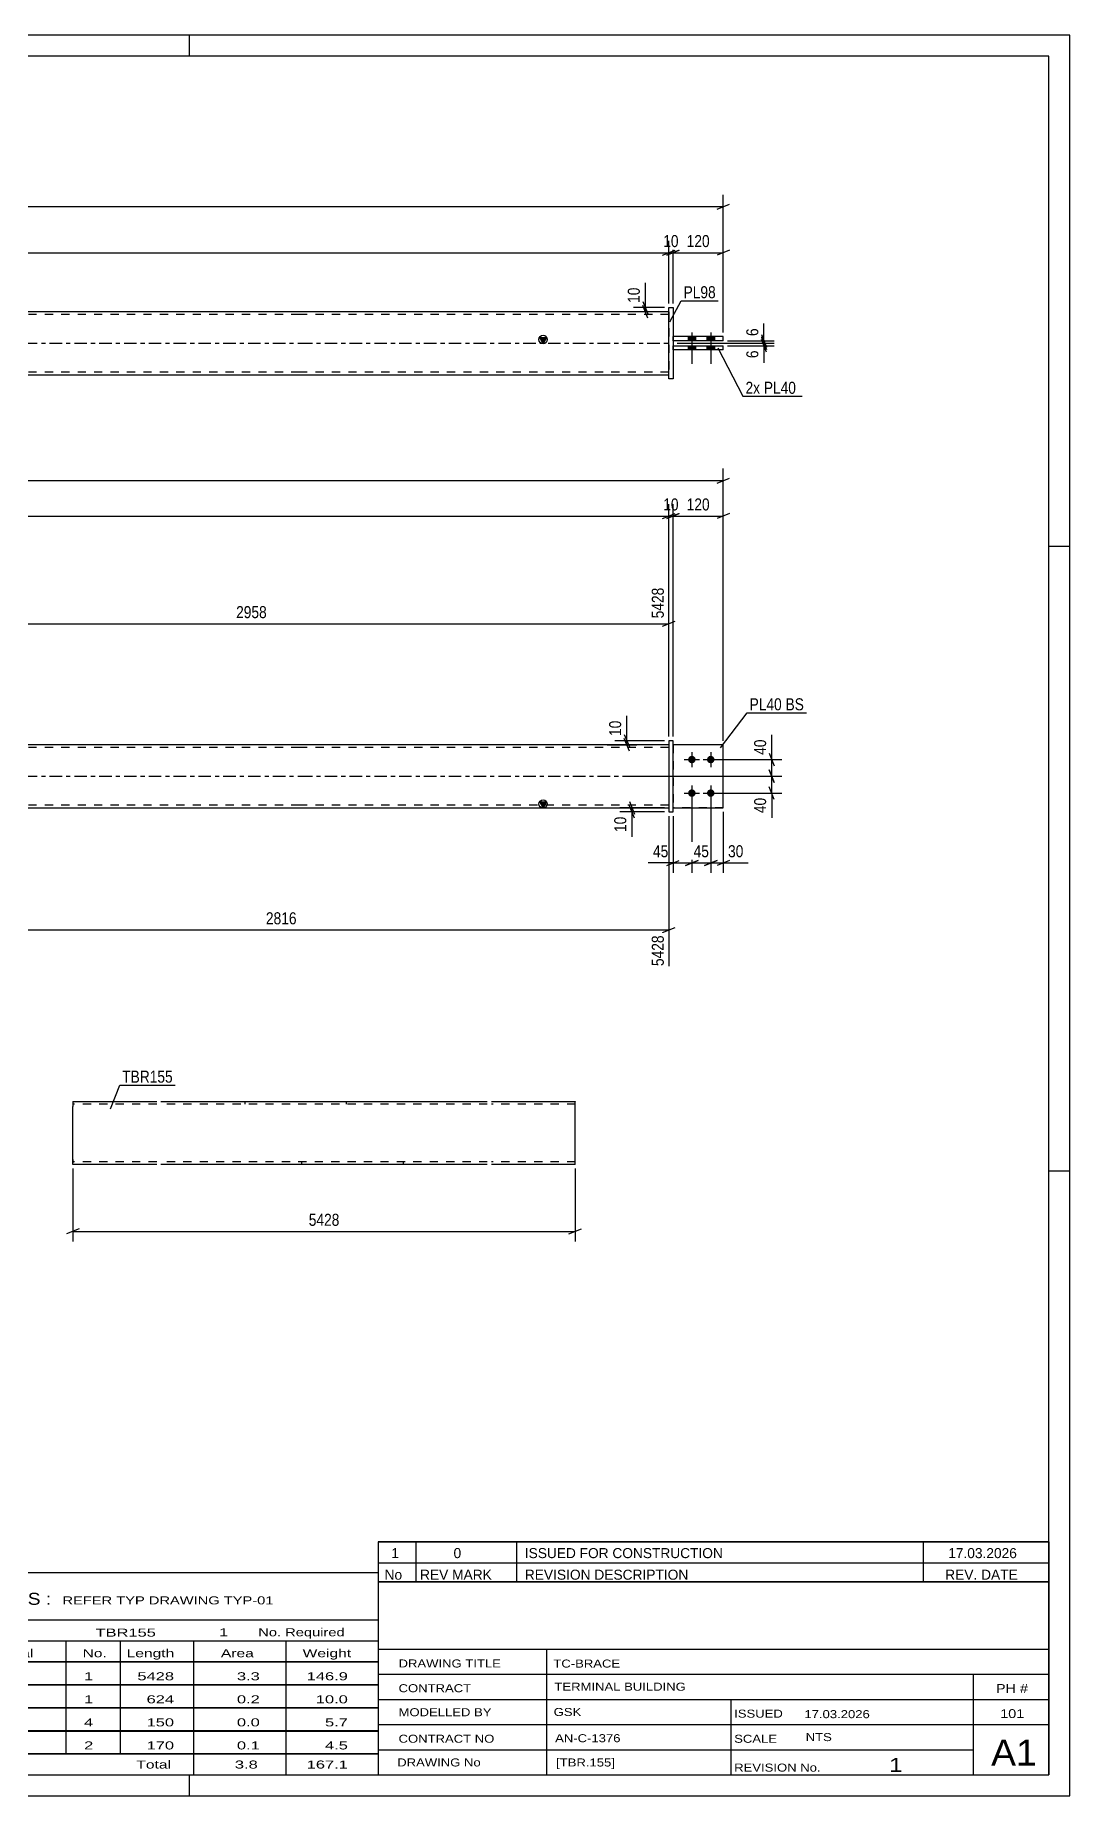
# Model space of a CAD drawing. Header units: millimetres. Extents: x 0 to 594, y 0 to 420.
# Drawn here: x 347.2 to 594, y 0 to 420 of the extents above; entities that cross this region are included whole.
import ezdxf

# ---------------------------------------------------------------- set-up
doc = ezdxf.new("R2010")
doc.units = ezdxf.units.MM
doc.linetypes.add('DXK_LINE_DOT2', pattern=[3.9198, 1.9599, -1.9599])
doc.linetypes.add('DXK_LINE_DOT3', pattern=[5.9187, 2.979, -0.9799, 0.9799, -0.9799])
doc.styles.add('Arial Narrow', font='ARIALN.TTF', dxfattribs={"height": 0.2})

# ---------------------------------------------------------------- blocks, each defined once
blk = doc.blocks.new('Unknown-580574849-1131')
at = {"color": 5, "linetype": 'Continuous'}
for p, q in [((594, 420), (0, 420)), ((384, 415), (384, 420)), ((594, 0), (594, 420)), ((589, 415), (5, 415)), ((589, 5), (589, 415)), ((594, 298), (589, 298)), ((594, 149), (589, 149)), ((5, 5), (589, 5)), ((384, 0), (384, 5)), ((0, 0), (594, 0))]:
    blk.add_line(p, q, dxfattribs=at)
blk = doc.blocks.new('Bolt-580574849-1684 - 1678')
at = {"linetype": 'Continuous'}
for points in [[(503.85, 248.1, -1), (503.85, 246.3, -1)], [(508.35, 248.1, -1), (508.35, 246.3, -1)], [(503.85, 240.1, -1), (503.85, 238.3, -1)], [(508.35, 240.1, -1), (508.35, 238.3, -1)]]:
    blk.add_hatch(color=1, dxfattribs=at).paths.add_polyline_path(points)
at = {"color": 1, "linetype": 'Continuous'}
for p, q in [((503.85, 249), (503.85, 245.4)), ((508.35, 249), (508.35, 245.4)), ((502.05, 247.2), (505.65, 247.2)), ((506.55, 247.2), (510.15, 247.2)), ((503.85, 241), (503.85, 237.4)), ((508.35, 241), (508.35, 237.4)), ((502.05, 239.2), (505.65, 239.2)), ((506.55, 239.2), (510.15, 239.2))]:
    blk.add_line(p, q, dxfattribs=at)
blk = doc.blocks.new('Part-580574849-1705 - 1678')
at = {"color": 2, "linetype": 'Continuous'}
for p, q in [((499.35, 251.7), (498.35, 251.7)), ((498.35, 251.7), (498.35, 234.7)), ((499.35, 234.7), (499.35, 251.7)), ((498.35, 234.7), (499.35, 234.7))]:
    blk.add_line(p, q, dxfattribs=at)
blk = doc.blocks.new('Part-580574849-1710 - 1678')
at = {"color": 7, "linetype": 'DXK_LINE_DOT2'}
for p, q in [((511.35, 250.7), (499.35, 250.7)), ((499.35, 235.7), (499.35, 250.7)), ((511.35, 235.7), (511.35, 250.7)), ((511.35, 235.7), (499.35, 235.7))]:
    blk.add_line(p, q, dxfattribs=at)
blk = doc.blocks.new('Part-580574849-1715 - 1678')
at = {"color": 2, "linetype": 'Continuous'}
for p, q in [((511.35, 250.7), (499.35, 250.7)), ((511.35, 235.7), (511.35, 250.7)), ((499.35, 235.7), (511.35, 235.7))]:
    blk.add_line(p, q, dxfattribs=at)
at = {"color": 7, "linetype": 'DXK_LINE_DOT2'}
blk.add_line((499.35, 250.7), (499.35, 235.7), dxfattribs=at)
blk = doc.blocks.new('Part-580574849-1720 - 1678')
at = {"linetype": 'Continuous'}
blk.add_hatch(color=2, dxfattribs=at).paths.add_polyline_path([(468.35, 235.7), (467.55, 237.1), (469.15, 237.1)])
at = {"color": 2, "linetype": 'Continuous'}
for p, q in [((178.89, 250.7), (90.89, 250.7)), ((410.25, 250.7), (178.99, 250.7)), ((498.35, 250.7), (410.35, 250.7)), ((90.89, 235.7), (178.89, 235.7)), ((178.99, 235.7), (410.25, 235.7)), ((410.35, 235.7), (498.35, 235.7)), ((468.35, 235.7), (467.55, 237.1)), ((467.55, 237.1), (469.15, 237.1)), ((469.15, 237.1), (468.35, 235.7))]:
    blk.add_line(p, q, dxfattribs=at)
at = {"color": 7, "linetype": 'DXK_LINE_DOT2'}
for p, q in [((90.89, 250.7), (90.89, 235.7)), ((178.89, 250.1), (90.89, 250.1)), ((410.25, 250.1), (178.99, 250.1)), ((275.7, 250.7), (275.7, 250.1)), ((299.89, 250.7), (299.89, 250.1)), ((498.35, 250.1), (410.35, 250.1)), ((498.35, 250.7), (498.35, 235.7)), ((178.89, 236.3), (90.89, 236.3)), ((410.25, 236.3), (178.99, 236.3)), ((289.35, 235.7), (289.35, 236.3)), ((313.54, 235.7), (313.54, 236.3)), ((498.35, 236.3), (410.35, 236.3))]:
    blk.add_line(p, q, dxfattribs=at)
at = {"color": 7, "linetype": 'DXK_LINE_DOT3'}
for p, q in [((90.89, 243.2), (178.89, 243.2)), ((178.99, 243.2), (410.25, 243.2)), ((410.35, 243.2), (498.35, 243.2))]:
    blk.add_line(p, q, dxfattribs=at)
at = {"color": 2, "linetype": 'Continuous'}
blk.add_circle((468.35, 236.6), 1, dxfattribs=at)
blk = doc.blocks.new('Part-580574849-1396 - 1368')
at = {"color": 2, "linetype": 'Continuous'}
for p, q in [((511.35, 348.11), (499.35, 348.11)), ((511.35, 347.11), (499.35, 347.11)), ((511.35, 347.11), (511.35, 348.11))]:
    blk.add_line(p, q, dxfattribs=at)
at = {"color": 7, "linetype": 'DXK_LINE_DOT2'}
blk.add_line((499.35, 347.11), (499.35, 348.11), dxfattribs=at)
blk = doc.blocks.new('Part-580574849-1401 - 1368')
at = {"color": 2, "linetype": 'Continuous'}
for p, q in [((499.35, 345.91), (511.35, 345.91)), ((511.35, 344.91), (499.35, 344.91)), ((511.35, 344.91), (511.35, 345.91))]:
    blk.add_line(p, q, dxfattribs=at)
at = {"color": 7, "linetype": 'DXK_LINE_DOT2'}
blk.add_line((499.35, 344.91), (499.35, 345.91), dxfattribs=at)
blk = doc.blocks.new('Part-580574849-1416 - 1368')
at = {"linetype": 'Continuous'}
blk.add_hatch(color=2, dxfattribs=at).paths.add_polyline_path([(468.35, 346.51), (467.55, 347.91), (469.15, 347.91)])
at = {"color": 2, "linetype": 'Continuous'}
for p, q in [((178.89, 354.01), (90.89, 354.01)), ((410.25, 354.01), (178.99, 354.01)), ((498.35, 354.01), (410.35, 354.01)), ((275.7, 347.11), (275.7, 347.21)), ((275.7, 347.21), (299.89, 347.21)), ((275.7, 345.81), (275.7, 345.91)), ((299.89, 345.81), (275.7, 345.81)), ((289.35, 347.11), (289.35, 347.21)), ((289.35, 345.81), (289.35, 345.91)), ((299.89, 347.21), (299.89, 345.81)), ((468.35, 346.51), (467.55, 347.91)), ((467.55, 347.91), (469.15, 347.91)), ((469.15, 347.91), (468.35, 346.51)), ((90.89, 339.01), (178.89, 339.01)), ((178.99, 339.01), (410.25, 339.01)), ((410.35, 339.01), (498.35, 339.01))]:
    blk.add_line(p, q, dxfattribs=at)
at = {"color": 7, "linetype": 'DXK_LINE_DOT2'}
for p, q in [((90.89, 339.01), (90.89, 354.01)), ((178.89, 353.41), (90.89, 353.41)), ((410.25, 353.41), (178.99, 353.41)), ((498.35, 353.41), (410.35, 353.41)), ((498.35, 354.01), (498.35, 339.01)), ((275.7, 347.21), (275.7, 345.91)), ((289.35, 347.21), (289.35, 345.91)), ((299.89, 347.21), (313.54, 347.21)), ((313.54, 345.81), (299.89, 345.81)), ((313.54, 347.21), (313.54, 345.81)), ((178.89, 339.61), (90.89, 339.61)), ((410.25, 339.61), (178.99, 339.61)), ((498.35, 339.61), (410.35, 339.61))]:
    blk.add_line(p, q, dxfattribs=at)
at = {"color": 7, "linetype": 'DXK_LINE_DOT3'}
for p, q in [((90.89, 346.51), (178.89, 346.51)), ((178.99, 346.51), (410.25, 346.51)), ((410.35, 346.51), (498.35, 346.51))]:
    blk.add_line(p, q, dxfattribs=at)
at = {"color": 2, "linetype": 'Continuous'}
blk.add_circle((468.35, 347.41), 1, dxfattribs=at)
blk = doc.blocks.new('Part-580574849-1444 - 1368')
at = {"color": 2, "linetype": 'Continuous'}
for p, q in [((498.35, 338.01), (498.35, 355.01)), ((498.35, 355.01), (499.35, 355.01)), ((499.35, 355.01), (499.35, 338.01)), ((499.35, 338.01), (498.35, 338.01))]:
    blk.add_line(p, q, dxfattribs=at)
blk = doc.blocks.new('Bolt-580574849-1472 - 1368')
at = {"linetype": 'Continuous'}
for points in [[(504.75, 348.11), (502.95, 348.11), (502.95, 347.11), (504.75, 347.11)], [(504.75, 348.11), (502.95, 348.11), (502.95, 347.11), (504.75, 347.11)], [(504.75, 345.91), (502.95, 345.91), (502.95, 344.91), (504.75, 344.91)], [(504.75, 345.91), (502.95, 345.91), (502.95, 344.91), (504.75, 344.91)], [(509.25, 348.11), (507.45, 348.11), (507.45, 347.11), (509.25, 347.11)], [(509.25, 348.11), (507.45, 348.11), (507.45, 347.11), (509.25, 347.11)], [(509.25, 345.91), (507.45, 345.91), (507.45, 344.91), (509.25, 344.91)], [(509.25, 345.91), (507.45, 345.91), (507.45, 344.91), (509.25, 344.91)]]:
    blk.add_hatch(color=1, dxfattribs=at).paths.add_polyline_path(points)
at = {"color": 1, "linetype": 'Continuous'}
for p, q in [((503.85, 349.11), (503.85, 341.61)), ((503.85, 349.11), (503.85, 341.61)), ((508.35, 349.11), (508.35, 341.61)), ((508.35, 349.11), (508.35, 341.61)), ((502.95, 348.11), (502.95, 347.11)), ((502.95, 348.11), (502.95, 347.11)), ((502.95, 345.91), (502.95, 344.91)), ((502.95, 345.91), (502.95, 344.91)), ((504.75, 348.11), (504.75, 347.11)), ((504.75, 348.11), (504.75, 347.11)), ((504.75, 345.91), (504.75, 344.91)), ((504.75, 345.91), (504.75, 344.91)), ((507.45, 348.11), (507.45, 347.11)), ((507.45, 348.11), (507.45, 347.11)), ((507.45, 345.91), (507.45, 344.91)), ((507.45, 345.91), (507.45, 344.91)), ((509.25, 348.11), (509.25, 347.11)), ((509.25, 348.11), (509.25, 347.11)), ((509.25, 345.91), (509.25, 344.91)), ((509.25, 345.91), (509.25, 344.91))]:
    blk.add_line(p, q, dxfattribs=at)
blk = doc.blocks.new('Part-580574849-2546 - 2538')
at = {"color": 2, "linetype": 'Continuous'}
for p, q in [((356.19, 165.62), (356.19, 164.42)), ((356.19, 165.62), (376.19, 165.62)), ((356.19, 151.82), (356.19, 164.42)), ((377.19, 165.62), (455.03, 165.62)), ((456.03, 165.62), (476.03, 165.62)), ((476.03, 165.62), (476.03, 165.53)), ((476.03, 150.62), (476.03, 165.53)), ((356.19, 150.71), (356.19, 151.82)), ((356.19, 150.62), (356.19, 150.71)), ((376.19, 150.62), (356.19, 150.62)), ((455.03, 150.62), (377.19, 150.62)), ((476.03, 150.62), (456.03, 150.62))]:
    blk.add_line(p, q, dxfattribs=at)
at = {"color": 7, "linetype": 'DXK_LINE_DOT2'}
for p, q in [((376.19, 165.02), (356.19, 165.02)), ((455.03, 165.02), (377.19, 165.02)), ((397.19, 165.62), (397.19, 165.02)), ((421.38, 165.62), (421.38, 165.02)), ((476.03, 165.02), (456.03, 165.02)), ((356.19, 151.82), (356.19, 150.97)), ((356.19, 151.22), (356.19, 151.27)), ((376.19, 151.22), (356.19, 151.22)), ((455.03, 151.22), (377.19, 151.22)), ((410.84, 150.62), (410.84, 151.22)), ((435.03, 150.62), (435.03, 151.22)), ((476.03, 151.22), (456.03, 151.22)), ((476.03, 151.22), (476.03, 151.27))]:
    blk.add_line(p, q, dxfattribs=at)
blk = doc.blocks.new('StraightDimension-580574849-2042 - 1678')
at = {"color": 7, "linetype": 'Continuous'}
for p, q in [((498.35, 252.7), (498.35, 308.13)), ((499.35, 252.7), (499.35, 308.13)), ((496.85, 304.68), (499.85, 305.88)), ((500.85, 305.88), (497.85, 304.68)), ((498.35, 305.28), (499.35, 305.28))]:
    blk.add_line(p, q, dxfattribs=at)
at = {"color": 0}
blk.add_wipeout([(501.28, 306.03), (501.28, 310.23), (496.42, 310.23), (496.42, 306.03)], dxfattribs=at)
at = {"color": 3, "style": 'Arial Narrow'}
blk.add_text('10', height=2.863, dxfattribs=at).set_placement((497.02, 306.63))
blk = doc.blocks.new('StraightDimension-580574849-1945 - 1678')
at = {"color": 7, "linetype": 'Continuous'}
for p, q in [((503.85, 238.2), (503.85, 220.15)), ((499.35, 233.7), (499.35, 220.15)), ((497.85, 221.95), (500.85, 223.15)), ((505.35, 223.15), (502.35, 221.95)), ((499.35, 222.55), (503.85, 222.55))]:
    blk.add_line(p, q, dxfattribs=at)
at = {"color": 0}
blk.add_wipeout([(498.83, 223.3), (498.83, 227.5), (493.97, 227.5), (493.97, 223.3)], dxfattribs=at)
at = {"color": 7, "linetype": 'Continuous'}
blk.add_line((499.35, 222.55), (493.45, 222.55), dxfattribs=at)
blk.add_line((499.35, 222.55), (493.45, 222.55), dxfattribs=at)
at = {"color": 3, "style": 'Arial Narrow'}
blk.add_text('45', height=2.863, dxfattribs=at).set_placement((494.57, 223.9))
blk = doc.blocks.new('StraightDimension-580574849-2004 - 1678')
at = {"color": 7, "linetype": 'Continuous'}
for p, q in [((522.31, 244.72), (523.51, 241.72)), ((487.56, 243.22), (525.31, 243.22)), ((523.51, 237.7), (522.31, 240.7)), ((522.91, 239.2), (522.91, 243.22)), ((509.35, 239.2), (525.31, 239.2))]:
    blk.add_line(p, q, dxfattribs=at)
at = {"color": 0}
blk.add_wipeout([(522.16, 238.68), (517.96, 238.68), (517.96, 233.82), (522.16, 233.82)], dxfattribs=at)
at = {"color": 7, "linetype": 'Continuous'}
blk.add_line((522.91, 239.2), (522.91, 233.29), dxfattribs=at)
blk.add_line((522.91, 239.2), (522.91, 233.29), dxfattribs=at)
at = {"color": 3, "style": 'Arial Narrow'}
blk.add_text('40', height=2.863, rotation=90.0002, dxfattribs=at).set_placement((521.56, 234.42))
blk = doc.blocks.new('StraightDimension-580574849-1736 - 1678')
at = {"color": 7, "linetype": 'Continuous'}
for p, q in [((77.89, 251.7), (77.89, 316.6)), ((511.35, 251.7), (511.35, 316.6)), ((79.39, 314.35), (76.39, 313.15)), ((77.89, 313.75), (511.35, 313.75)), ((509.85, 313.15), (512.85, 314.35))]:
    blk.add_line(p, q, dxfattribs=at)
at = {"color": 0}
blk.add_wipeout([(298.88, 314.5), (298.88, 318.7), (290.36, 318.7), (290.36, 314.5)], dxfattribs=at)
at = {"color": 3, "style": 'Arial Narrow'}
blk.add_text('5688', height=2.863, dxfattribs=at).set_placement((290.96, 315.1))
blk = doc.blocks.new('StraightDimension-580574849-2047 - 1678')
at = {"color": 7, "linetype": 'Continuous'}
for p, q in [((89.89, 252.7), (89.89, 308.13)), ((498.35, 252.7), (498.35, 308.13)), ((91.39, 305.88), (88.39, 304.68)), ((89.89, 305.28), (498.35, 305.28)), ((496.85, 304.68), (499.85, 305.88))]:
    blk.add_line(p, q, dxfattribs=at)
at = {"color": 0}
blk.add_wipeout([(298.38, 306.03), (298.38, 310.23), (289.86, 310.23), (289.86, 306.03)], dxfattribs=at)
at = {"color": 3, "style": 'Arial Narrow'}
blk.add_text('5438', height=2.863, dxfattribs=at).set_placement((290.46, 306.63))
blk = doc.blocks.new('StraightDimension-580574849-1798 - 1678')
at = {"color": 7, "linetype": 'Continuous'}
for p, q in [((299.22, 251.7), (299.22, 288.21)), ((498.35, 252.7), (498.35, 288.21)), ((300.72, 280.19), (297.72, 278.99)), ((299.22, 279.59), (498.35, 279.59)), ((496.85, 278.99), (499.85, 280.19))]:
    blk.add_line(p, q, dxfattribs=at)
at = {"color": 0, "linetype": 'Continuous'}
blk.add_wipeout([(497.75, 288.81), (493.55, 288.81), (493.55, 280.29), (497.75, 280.29)], dxfattribs=at)
at = {"color": 0}
blk.add_wipeout([(403.04, 280.34), (403.04, 284.54), (394.53, 284.54), (394.53, 280.34)], dxfattribs=at)
at = {"color": 3, "linetype": 'Continuous', "style": 'Arial Narrow'}
blk.add_text('5428', height=2.863, rotation=90.0002, dxfattribs=at).set_placement((497.15, 280.89))
at = {"color": 3, "style": 'Arial Narrow'}
blk.add_text('2958', height=2.863, dxfattribs=at).set_placement((395.13, 280.94))
blk = doc.blocks.new('StraightDimension-580574849-1955 - 1678')
at = {"color": 7, "linetype": 'Continuous'}
for p, q in [((503.85, 238.2), (503.85, 220.15)), ((508.35, 238.2), (508.35, 220.15)), ((502.35, 221.95), (505.35, 223.15)), ((509.85, 223.15), (506.85, 221.95)), ((503.85, 222.55), (508.35, 222.55))]:
    blk.add_line(p, q, dxfattribs=at)
at = {"color": 0}
blk.add_wipeout([(508.53, 223.3), (508.53, 227.5), (503.67, 227.5), (503.67, 223.3)], dxfattribs=at)
at = {"color": 3, "style": 'Arial Narrow'}
blk.add_text('45', height=2.863, dxfattribs=at).set_placement((504.27, 223.9))
blk = doc.blocks.new('StraightDimension-580574849-1878 - 1678')
at = {"color": 7, "linetype": 'Continuous'}
for p, q in [((313.44, 234.7), (313.44, 197.94)), ((498.35, 233.7), (498.35, 197.94)), ((314.94, 207.15), (311.94, 205.95)), ((313.44, 206.55), (498.35, 206.55)), ((496.85, 205.95), (499.85, 207.15))]:
    blk.add_line(p, q, dxfattribs=at)
at = {"color": 0}
blk.add_wipeout([(410.15, 207.3), (410.15, 211.5), (401.64, 211.5), (401.64, 207.3)], dxfattribs=at)
at = {"color": 0, "linetype": 'Continuous'}
blk.add_wipeout([(497.75, 205.85), (493.55, 205.85), (493.55, 197.34), (497.75, 197.34)], dxfattribs=at)
at = {"color": 3, "style": 'Arial Narrow'}
blk.add_text('2816', height=2.863, dxfattribs=at).set_placement((402.24, 207.9))
at = {"color": 3, "linetype": 'Continuous', "style": 'Arial Narrow'}
blk.add_text('5428', height=2.863, rotation=90.0002, dxfattribs=at).set_placement((497.15, 197.94))
blk = doc.blocks.new('StraightDimension-580574849-1936 - 1678')
at = {"color": 7, "linetype": 'Continuous'}
for p, q in [((497.35, 235.7), (486.7, 235.7)), ((488.95, 237.2), (490.15, 234.2)), ((490.15, 233.2), (488.95, 236.2)), ((489.55, 234.7), (489.55, 235.7)), ((497.35, 234.7), (486.7, 234.7))]:
    blk.add_line(p, q, dxfattribs=at)
at = {"color": 0}
blk.add_wipeout([(488.8, 234.18), (484.6, 234.18), (484.6, 229.32), (488.8, 229.32)], dxfattribs=at)
at = {"color": 7, "linetype": 'Continuous'}
blk.add_line((489.55, 234.7), (489.55, 228.79), dxfattribs=at)
blk.add_line((489.55, 234.7), (489.55, 228.79), dxfattribs=at)
at = {"color": 3, "style": 'Arial Narrow'}
blk.add_text('10', height=2.863, rotation=90.0002, dxfattribs=at).set_placement((488.2, 229.92))
blk = doc.blocks.new('StraightDimension-580574849-1965 - 1678')
at = {"color": 7, "linetype": 'Continuous'}
for p, q in [((508.35, 238.2), (508.35, 220.15)), ((511.35, 234.7), (511.35, 220.15)), ((506.85, 221.95), (509.85, 223.15)), ((512.85, 223.15), (509.85, 221.95)), ((508.35, 222.55), (511.35, 222.55))]:
    blk.add_line(p, q, dxfattribs=at)
at = {"color": 0}
blk.add_wipeout([(516.73, 223.3), (516.73, 227.5), (511.88, 227.5), (511.88, 223.3)], dxfattribs=at)
at = {"color": 7, "linetype": 'Continuous'}
blk.add_line((511.35, 222.55), (517.26, 222.55), dxfattribs=at)
blk.add_line((511.35, 222.55), (517.26, 222.55), dxfattribs=at)
at = {"color": 3, "style": 'Arial Narrow'}
blk.add_text('30', height=2.863, dxfattribs=at).set_placement((512.48, 223.9))
blk = doc.blocks.new('StraightDimension-580574849-2014 - 1678')
at = {"color": 7, "linetype": 'Continuous'}
for p, q in [((522.31, 248.7), (523.51, 245.7)), ((509.35, 247.2), (525.31, 247.2)), ((523.51, 241.72), (522.31, 244.72)), ((522.91, 243.22), (522.91, 247.2)), ((487.56, 243.22), (525.31, 243.22))]:
    blk.add_line(p, q, dxfattribs=at)
at = {"color": 0}
blk.add_wipeout([(522.16, 252.58), (517.96, 252.58), (517.96, 247.73), (522.16, 247.73)], dxfattribs=at)
at = {"color": 7, "linetype": 'Continuous'}
blk.add_line((522.91, 247.2), (522.91, 253.11), dxfattribs=at)
blk.add_line((522.91, 247.2), (522.91, 253.11), dxfattribs=at)
at = {"color": 3, "style": 'Arial Narrow'}
blk.add_text('40', height=2.863, rotation=90.0002, dxfattribs=at).set_placement((521.56, 248.33))
blk = doc.blocks.new('StraightDimension-580574849-2027 - 1678')
at = {"color": 7, "linetype": 'Continuous'}
for p, q in [((487.73, 253.2), (488.93, 250.2)), ((488.93, 249.22), (487.73, 252.22)), ((483.68, 250.72), (490.73, 250.72)), ((497.35, 251.7), (485.48, 251.7)), ((488.33, 250.72), (488.33, 251.7))]:
    blk.add_line(p, q, dxfattribs=at)
at = {"color": 0}
blk.add_wipeout([(487.58, 257.08), (483.38, 257.08), (483.38, 252.23), (487.58, 252.23)], dxfattribs=at)
at = {"color": 7, "linetype": 'Continuous'}
blk.add_line((488.33, 251.7), (488.33, 257.61), dxfattribs=at)
blk.add_line((488.33, 251.7), (488.33, 257.61), dxfattribs=at)
at = {"color": 3, "style": 'Arial Narrow'}
blk.add_text('10', height=2.863, rotation=90.0002, dxfattribs=at).set_placement((486.98, 252.83))
blk = doc.blocks.new('StraightDimension-580574849-2032 - 1678')
at = {"color": 7, "linetype": 'Continuous'}
for p, q in [((499.35, 252.7), (499.35, 308.13)), ((511.35, 251.7), (511.35, 308.13)), ((497.85, 304.68), (500.85, 305.88)), ((499.35, 305.28), (511.35, 305.28)), ((512.85, 305.88), (509.85, 304.68))]:
    blk.add_line(p, q, dxfattribs=at)
at = {"color": 0}
blk.add_wipeout([(508.69, 306.03), (508.69, 310.23), (502.01, 310.23), (502.01, 306.03)], dxfattribs=at)
at = {"color": 3, "style": 'Arial Narrow'}
blk.add_text('120', height=2.863, dxfattribs=at).set_placement((502.61, 306.63))
blk = doc.blocks.new('StraightDimension-580574849-1561 - 1368')
at = {"color": 7, "linetype": 'Continuous'}
for p, q in [((499.35, 356.01), (499.35, 370.96)), ((511.35, 349.11), (511.35, 370.96)), ((497.85, 367.51), (500.85, 368.71)), ((499.35, 368.11), (511.35, 368.11)), ((512.85, 368.71), (509.85, 367.51))]:
    blk.add_line(p, q, dxfattribs=at)
at = {"color": 0}
blk.add_wipeout([(508.69, 368.86), (508.69, 373.06), (502.01, 373.06), (502.01, 368.86)], dxfattribs=at)
at = {"color": 3, "style": 'Arial Narrow'}
blk.add_text('120', height=2.863, dxfattribs=at).set_placement((502.61, 369.46))
blk = doc.blocks.new('StraightDimension-580574849-1571 - 1368')
at = {"color": 7, "linetype": 'Continuous'}
for p, q in [((498.35, 356.01), (498.35, 370.96)), ((499.35, 356.01), (499.35, 370.96)), ((496.85, 367.51), (499.85, 368.71)), ((500.85, 368.71), (497.85, 367.51)), ((498.35, 368.11), (499.35, 368.11))]:
    blk.add_line(p, q, dxfattribs=at)
at = {"color": 0}
blk.add_wipeout([(501.28, 368.86), (501.28, 373.06), (496.42, 373.06), (496.42, 368.86)], dxfattribs=at)
at = {"color": 3, "style": 'Arial Narrow'}
blk.add_text('10', height=2.863, dxfattribs=at).set_placement((497.02, 369.46))
blk = doc.blocks.new('StraightDimension-580574849-1550 - 1368')
at = {"color": 7, "linetype": 'Continuous'}
for p, q in [((79.39, 379.71), (76.39, 378.51)), ((77.89, 349.11), (77.89, 381.96)), ((77.89, 379.11), (511.35, 379.11)), ((509.85, 378.51), (512.85, 379.71)), ((511.35, 349.11), (511.35, 381.96))]:
    blk.add_line(p, q, dxfattribs=at)
at = {"color": 0}
blk.add_wipeout([(298.88, 379.86), (298.88, 384.06), (290.36, 384.06), (290.36, 379.86)], dxfattribs=at)
at = {"color": 3, "style": 'Arial Narrow'}
blk.add_text('5688', height=2.863, dxfattribs=at).set_placement((290.96, 380.46))
blk = doc.blocks.new('StraightDimension-580574849-1581 - 1368')
at = {"color": 7, "linetype": 'Continuous'}
for p, q in [((90.89, 356.01), (90.89, 370.96)), ((498.35, 356.01), (498.35, 370.96)), ((92.39, 368.71), (89.39, 367.51)), ((90.89, 368.11), (498.35, 368.11)), ((496.85, 367.51), (499.85, 368.71))]:
    blk.add_line(p, q, dxfattribs=at)
at = {"color": 0}
blk.add_wipeout([(298.88, 368.86), (298.88, 373.06), (290.36, 373.06), (290.36, 368.86)], dxfattribs=at)
at = {"color": 3, "style": 'Arial Narrow'}
blk.add_text('5428', height=2.863, dxfattribs=at).set_placement((290.96, 369.46))
blk = doc.blocks.new('StraightDimension-580574849-1612 - 1368')
at = {"color": 7, "linetype": 'Continuous'}
for p, q in [((497.35, 355.01), (489.92, 355.01)), ((497.35, 354.01), (489.92, 354.01)), ((492.17, 356.51), (493.37, 353.51)), ((493.37, 352.51), (492.17, 355.51)), ((492.77, 354.01), (492.77, 355.01))]:
    blk.add_line(p, q, dxfattribs=at)
at = {"color": 0}
blk.add_wipeout([(492.02, 360.4), (487.82, 360.4), (487.82, 355.54), (492.02, 355.54)], dxfattribs=at)
at = {"color": 7, "linetype": 'Continuous'}
blk.add_line((492.77, 355.01), (492.77, 360.92), dxfattribs=at)
blk.add_line((492.77, 355.01), (492.77, 360.92), dxfattribs=at)
at = {"color": 3, "style": 'Arial Narrow'}
blk.add_text('10', height=2.863, rotation=90.0002, dxfattribs=at).set_placement((491.42, 356.14))
blk = doc.blocks.new('StraightDimension-580574849-1623 - 1368')
at = {"color": 7, "linetype": 'Continuous'}
for p, q in [((520.45, 348.61), (521.65, 345.61)), ((500.35, 346.51), (523.45, 346.51)), ((512.35, 347.11), (523.45, 347.11)), ((521.65, 345.01), (520.45, 348.01)), ((521.05, 346.51), (521.05, 347.11))]:
    blk.add_line(p, q, dxfattribs=at)
at = {"color": 0}
blk.add_wipeout([(520.3, 350.67), (516.1, 350.67), (516.1, 347.64), (520.3, 347.64)], dxfattribs=at)
at = {"color": 7, "linetype": 'Continuous'}
blk.add_line((521.05, 347.11), (521.05, 351.19), dxfattribs=at)
blk.add_line((521.05, 347.11), (521.05, 351.19), dxfattribs=at)
at = {"color": 3, "style": 'Arial Narrow'}
blk.add_text('6', height=2.86, rotation=90.0002, dxfattribs=at).set_placement((519.7, 348.24))
blk = doc.blocks.new('StraightDimension-580574849-1632 - 1368')
at = {"color": 7, "linetype": 'Continuous'}
for p, q in [((500.35, 346.51), (523.45, 346.51)), ((512.35, 345.91), (523.45, 345.91)), ((520.45, 348.01), (521.65, 345.01)), ((521.65, 344.41), (520.45, 347.41)), ((521.05, 345.91), (521.05, 346.51))]:
    blk.add_line(p, q, dxfattribs=at)
at = {"color": 0}
blk.add_wipeout([(520.3, 345.39), (516.1, 345.39), (516.1, 342.36), (520.3, 342.36)], dxfattribs=at)
at = {"color": 7, "linetype": 'Continuous'}
blk.add_line((521.05, 345.91), (521.05, 341.84), dxfattribs=at)
blk.add_line((521.05, 345.91), (521.05, 341.84), dxfattribs=at)
at = {"color": 3, "style": 'Arial Narrow'}
blk.add_text('6', height=2.86, rotation=90.0002, dxfattribs=at).set_placement((519.7, 342.96))
blk = doc.blocks.new('StraightDimension-580574849-2552 - 2538')
at = {"color": 7, "linetype": 'Continuous'}
for p, q in [((356.19, 149.62), (356.19, 132.22)), ((476.03, 149.62), (476.03, 132.22)), ((357.69, 135.22), (354.69, 134.02)), ((356.19, 134.62), (476.03, 134.62)), ((474.53, 134.02), (477.53, 135.22))]:
    blk.add_line(p, q, dxfattribs=at)
at = {"color": 0}
blk.add_wipeout([(420.37, 135.37), (420.37, 139.57), (411.86, 139.57), (411.86, 135.37)], dxfattribs=at)
at = {"color": 3, "style": 'Arial Narrow'}
blk.add_text('5428', height=2.863, dxfattribs=at).set_placement((412.46, 135.97))
blk = doc.blocks.new('Unknown-580574849-4428')
at = {"color": 7, "linetype": 'Continuous'}
for p, q in [((429, 51.05), (429, 5)), ((429, 51.05), (589, 51.05)), ((589, 51), (589, 5)), ((429, 35), (589, 35)), ((469.14, 35), (469.14, 5)), ((429, 29), (589, 29)), ((571, 5.05), (571, 29.05)), ((429, 23), (589, 23)), ((513.14, 23), (513.14, 5)), ((429, 17), (589, 17)), ((429, 11), (571, 11)), ((429, 5), (589, 5))]:
    blk.add_line(p, q, dxfattribs=at)
at = {"color": 7, "style": 'Arial Narrow'}
for s, height, width, p in [('DRAWING TITLE', 1.9089, 1.425378, (433.88, 30.61)), ('TC-BRACE', 1.909, 1.425378, (470.81, 30.59)), ('CONTRACT', 1.909, 1.425378, (433.88, 24.71)), ('TERMINAL BUILDING', 1.9089, 1.425378, (471.06, 25.07)), ('MODELLED BY', 1.9089, 1.425378, (433.88, 18.98)), ('GSK', 1.909, 1.425378, (470.88, 19.04)), ('ISSUED', 1.909, 1.425378, (513.94, 18.64)), ('17.03.2026', 1.909, 1.425378, (530.69, 18.52)), ('CONTRACT NO', 1.9089, 1.425378, (433.88, 12.66)), ('AN-C-1376', 1.909, 1.425378, (471.23, 12.78)), ('SCALE', 1.909, 1.425378, (513.94, 12.65)), ('A1', 6.204, 1.25, (575.24, 7.2)), ('DRAWING No', 1.909, 1.425378, (433.56, 7)), ('[TBR.155]', 1.909, 1.425378, (471.46, 6.99)), ('1', 3.34, 1.5, (550.91, 5.68)), ('REVISION No.', 1.9089, 1.425378, (513.94, 5.77))]:
    blk.add_text(s, height=height, dxfattribs=dict(at, width=width)).set_placement(p)
at = {"color": 7, "linetype": 'Continuous', "style": 'Arial Narrow'}
for s, height, width, p in [('PH #', 2.1, 1.42538, (576.4, 24.55)), ('101', 2.1, 1.42538, (577.41, 18.55)), ('NTS', 1.909, 1.425378, (531, 13.05))]:
    blk.add_text(s, height=height, dxfattribs=dict(at, width=width)).set_placement(p)
blk = doc.blocks.new('Unknown-580574849-4429')
at = {"color": 7, "linetype": 'Continuous'}
for p, q in [((429, 60.55), (589, 60.55)), ((589, 60.55), (429, 60.55)), ((429, 60.55), (429, 55.55)), ((438, 60.55), (438, 55.55)), ((462, 60.55), (462, 55.55)), ((559, 60.55), (559, 55.55)), ((589, 60.55), (589, 55.55)), ((429, 55.55), (589, 55.55)), ((429, 55.55), (429, 51.05)), ((429, 55.55), (589, 55.55)), ((438, 55.55), (438, 51.05)), ((462, 55.55), (462, 51.05)), ((559, 55.55), (559, 51.05)), ((589, 55.55), (589, 51.05)), ((589, 51.05), (429, 51.05))]:
    blk.add_line(p, q, dxfattribs=at)
at = {"color": 7, "linetype": 'Continuous', "style": 'Arial Narrow'}
for s, height, width, p in [('1', 2.39, 1.196471, (432.16, 56.7)), ('0', 2.39, 1.196471, (447, 56.7)), ('ISSUED FOR CONSTRUCTION', 2.3861, 1.196471, (464, 56.7)), ('17.03.2026', 2.386, 1.196471, (565, 56.7)), ('No', 2.386, 1.2, (430.54, 51.55)), ('REV MARK', 2.386, 1.2, (439, 51.55)), ('REVISION DESCRIPTION', 2.3861, 1.2, (464, 51.55)), ('REV. DATE', 2.386, 1.2, (564.28, 51.55))]:
    blk.add_text(s, height=height, dxfattribs=dict(at, width=width)).set_placement(p)
blk = doc.blocks.new('Unknown-580574849-4430')
at = {"color": 7, "linetype": 'Continuous'}
for p, q in [((269, 53.25), (429, 53.25)), ((269, 42), (269, 53.25)), ((429, 53.25), (429, 42)), ((269, 42), (429, 42)), ((269, 42), (269, 37)), ((429, 42), (429, 37)), ((269, 37), (429, 37)), ((269, 37), (269, 32)), ((293, 37), (293, 32)), ((328.5, 37), (328.5, 32)), ((354.5, 37), (354.5, 32)), ((367.5, 37), (367.5, 32)), ((385, 37), (385, 32)), ((407, 37), (407, 32)), ((429, 37), (429, 32)), ((269, 32), (429, 32)), ((269, 31.95), (269, 26.55)), ((269, 31.95), (429, 31.95)), ((293, 32), (293, 26.5)), ((328.5, 32), (328.5, 26.5)), ((354.5, 32), (354.5, 26.5)), ((367.5, 32), (367.5, 26.5)), ((385, 32), (385, 26.5)), ((407, 32), (407, 26.5)), ((429, 31.95), (429, 26.55)), ((269, 26.55), (429, 26.55)), ((269, 26.45), (269, 21.05)), ((269, 26.45), (429, 26.45)), ((293, 26.5), (293, 21)), ((328.5, 26.5), (328.5, 21)), ((354.5, 26.5), (354.5, 21)), ((367.5, 26.5), (367.5, 21)), ((385, 26.5), (385, 21)), ((407, 26.5), (407, 21)), ((429, 26.45), (429, 21.05)), ((269, 21.05), (429, 21.05)), ((293, 21), (293, 15.5)), ((328.5, 21), (328.5, 15.5)), ((354.5, 21), (354.5, 15.5)), ((367.5, 21), (367.5, 15.5)), ((385, 21), (385, 15.5)), ((407, 21), (407, 15.5)), ((269, 20.95), (269, 15.55)), ((269, 20.95), (429, 20.95)), ((429, 20.95), (429, 15.55)), ((269, 15.55), (429, 15.55)), ((269, 15.45), (269, 10.05)), ((269, 15.45), (429, 15.45)), ((293, 15.5), (293, 10)), ((328.5, 15.5), (328.5, 10)), ((354.5, 15.5), (354.5, 10)), ((367.5, 15.5), (367.5, 10)), ((385, 15.5), (385, 10)), ((407, 15.5), (407, 10)), ((429, 15.45), (429, 10.05)), ((269, 10.05), (429, 10.05)), ((269, 10), (429, 10)), ((269, 10), (269, 5)), ((385, 10), (385, 5)), ((407, 10), (407, 5)), ((429, 10), (429, 5)), ((269, 5), (429, 5))]:
    blk.add_line(p, q, dxfattribs=at)
at = {"color": 7, "style": 'Arial Narrow'}
for s, height, width, p in [('GENERAL NOTES & WELD DETAILS :', 2.8633, 1.4, (270.15, 45.56)), ('REFER TYP DRAWING TYP-01', 1.9089, 1.6, (353.7, 45.66)), ("MATERIAL LIST FOR ASSEMBLY MK'D", 1.9089, 1.6, (270.15, 38.06)), ('TBR155', 1.909, 1.794707, (361.59, 37.97)), ('1', 1.91, 1.794707, (391.08, 38.06)), ('No. Required', 1.9089, 1.6, (400.41, 38.06)), ('Mark', 1.909, 1.7, (270.34, 33)), ('Profile', 1.909, 1.7, (303.41, 33)), ('Material', 1.909, 1.7, (333.54, 33.06)), ('No.', 1.909, 1.7, (358.5, 33.06)), ('Length', 1.909, 1.7, (369, 33.06)), ('Area', 1.909, 1.7, (391.5, 33.06)), ('Weight', 1.909, 1.7, (411, 33.06))]:
    blk.add_text(s, height=height, dxfattribs=dict(at, width=width)).set_placement(p)
at = {"color": 7, "linetype": 'Continuous', "style": 'Arial Narrow'}
for s, height, width, p in [('TBR155', 1.909, 1.794707, (270.5, 27.56)), ('SHS150*6', 1.909, 1.794707, (295, 27.56)), ('E350', 1.909, 1.794707, (334.74, 27.56)), ('1', 1.91, 1.794707, (358.86, 27.56)), ('5428', 1.909, 1.794707, (371.58, 27.56)), ('3.3', 1.909, 1.794707, (395.32, 27.56)), ('146.9', 1.909, 1.794707, (411.96, 27.56)), ('PL305', 1.909, 1.794707, (270.5, 22.06)), ('PL12*170', 1.909, 1.794707, (295, 22.06)), ('E350', 1.909, 1.794707, (334.74, 22.06)), ('1', 1.91, 1.794707, (358.86, 22.06)), ('624', 1.909, 1.794707, (373.77, 22.06)), ('0.2', 1.909, 1.794707, (395.32, 22.06)), ('10.0', 1.909, 1.794707, (414.14, 22.06)), ('PL40', 1.909, 1.794707, (270.5, 16.56)), ('PL10*120', 1.909, 1.794707, (295, 16.56)), ('E350', 1.909, 1.794707, (334.74, 16.56)), ('4', 1.91, 1.794707, (358.86, 16.56)), ('150', 1.909, 1.794707, (373.77, 16.56)), ('0.0', 1.909, 1.794707, (395.32, 16.56)), ('5.7', 1.909, 1.794707, (416.33, 16.56)), ('PL98', 1.909, 1.794707, (270.5, 11.06)), ('PL10*170', 1.909, 1.794707, (295, 11.06)), ('E350', 1.909, 1.794707, (334.74, 11.06)), ('2', 1.91, 1.794707, (358.86, 11.06)), ('170', 1.909, 1.794707, (373.77, 11.06)), ('0.1', 1.909, 1.794707, (395.32, 11.06)), ('4.5', 1.909, 1.794707, (416.33, 11.06)), ('Total', 1.909, 1.7, (371.33, 6.5)), ('3.8', 1.909, 1.794707, (394.83, 6.5)), ('167.1', 1.909, 1.794707, (411.96, 6.5))]:
    blk.add_text(s, height=height, dxfattribs=dict(at, width=width)).set_placement(p)
blk = doc.blocks.new('MarkSet-580574849-2078 - 1678')
at = {"color": 0}
blk.add_wipeout([(525.29, 258.95), (525.29, 261.95), (517.62, 261.95), (517.62, 258.95)], dxfattribs=at)
blk.add_wipeout([(525.29, 258.95), (525.29, 261.95), (517.62, 261.95), (517.62, 258.95)], dxfattribs=at)
at = {"color": 30, "linetype": 'Continuous'}
blk.add_line((510.68, 249.96), (517.02, 258.35), dxfattribs=at)
at = {"color": 0}
blk.add_wipeout([(530.57, 258.95), (530.57, 261.95), (526.19, 261.95), (526.19, 258.95)], dxfattribs=at)
blk.add_wipeout([(530.57, 258.95), (530.57, 261.95), (526.19, 261.95), (526.19, 258.95)], dxfattribs=at)
at = {"color": 30, "linetype": 'Continuous'}
blk.add_line((517.02, 258.35), (531.17, 258.35), dxfattribs=at)
at = {"color": 3, "style": 'Arial Narrow'}
for s, p in [('PL40', (517.62, 258.95)), ('BS', (526.19, 258.95))]:
    blk.add_text(s, height=2.863, dxfattribs=at).set_placement(p)
blk = doc.blocks.new('Mark-580574849-1440 - 1368')
at = {"color": 0}
blk.add_wipeout([(509.55, 357.26), (509.55, 360.26), (501.87, 360.26), (501.87, 357.26)], dxfattribs=at)
blk.add_wipeout([(509.55, 357.26), (509.55, 360.26), (501.87, 360.26), (501.87, 357.26)], dxfattribs=at)
at = {"color": 30, "linetype": 'Continuous'}
for p, q in [((498.58, 351.59), (501.27, 356.66)), ((501.27, 356.66), (510.15, 356.66))]:
    blk.add_line(p, q, dxfattribs=at)
at = {"color": 3, "style": 'Arial Narrow'}
blk.add_text('PL98', height=2.863, dxfattribs=at).set_placement((501.87, 357.26))
blk = doc.blocks.new('MarkSet-580574849-1663 - 1368')
at = {"color": 0}
blk.add_wipeout([(520.11, 334.46), (520.11, 337.46), (516.64, 337.46), (516.64, 334.46)], dxfattribs=at)
blk.add_wipeout([(520.11, 334.46), (520.11, 337.46), (516.64, 337.46), (516.64, 334.46)], dxfattribs=at)
at = {"color": 30, "linetype": 'Continuous'}
blk.add_line((510.01, 345.43), (516.04, 333.86), dxfattribs=at)
at = {"color": 0}
blk.add_wipeout([(528.69, 334.46), (528.69, 337.46), (521.01, 337.46), (521.01, 334.46)], dxfattribs=at)
blk.add_wipeout([(528.69, 334.46), (528.69, 337.46), (521.01, 337.46), (521.01, 334.46)], dxfattribs=at)
at = {"color": 30, "linetype": 'Continuous'}
blk.add_line((516.04, 333.86), (530.19, 333.86), dxfattribs=at)
at = {"color": 3, "style": 'Arial Narrow'}
for s, p in [('2x', (516.64, 334.46)), ('PL40', (521.01, 334.46))]:
    blk.add_text(s, height=2.863, dxfattribs=at).set_placement(p)
blk = doc.blocks.new('Mark-580574849-2542 - 2538')
at = {"color": 0}
blk.add_wipeout([(380.02, 170.12), (380.02, 173.12), (367.96, 173.12), (367.96, 170.12)], dxfattribs=at)
blk.add_wipeout([(380.02, 170.12), (380.02, 173.12), (367.96, 173.12), (367.96, 170.12)], dxfattribs=at)
at = {"color": 30, "linetype": 'Continuous'}
for p, q in [((365.14, 163.87), (367.36, 169.52)), ((367.36, 169.52), (380.62, 169.52))]:
    blk.add_line(p, q, dxfattribs=at)
at = {"color": 3, "style": 'Arial Narrow'}
blk.add_text('TBR155', height=2.863, dxfattribs=at).set_placement((367.96, 170.12))

msp = doc.modelspace()

# ---------------------------------------------------------------- block references
for name in ['Unknown-580574849-1131', 'Part-580574849-1416 - 1368', 'Part-580574849-1444 - 1368', 'Bolt-580574849-1472 - 1368', 'Part-580574849-1396 - 1368', 'Part-580574849-1401 - 1368', 'Part-580574849-1720 - 1678', 'Part-580574849-1705 - 1678', 'Part-580574849-1710 - 1678', 'Part-580574849-1715 - 1678', 'Bolt-580574849-1684 - 1678', 'Part-580574849-2546 - 2538', 'Unknown-580574849-4429', 'Unknown-580574849-4430', 'Unknown-580574849-4428']:
    msp.add_blockref(name, (0, 0))

# ---------------------------------------------------------------- next in the draw order: block references
for name in ['StraightDimension-580574849-1561 - 1368', 'StraightDimension-580574849-2042 - 1678', 'StraightDimension-580574849-1945 - 1678', 'Mark-580574849-2542 - 2538', 'StraightDimension-580574849-2552 - 2538']:
    msp.add_blockref(name, (0, 0))

# ---------------------------------------------------------------- next in the draw order: block references
for name in ['StraightDimension-580574849-1571 - 1368', 'StraightDimension-580574849-1736 - 1678', 'StraightDimension-580574849-2004 - 1678']:
    msp.add_blockref(name, (0, 0))

# ---------------------------------------------------------------- next in the draw order: block references
for name in ['StraightDimension-580574849-1550 - 1368', 'StraightDimension-580574849-2047 - 1678', 'StraightDimension-580574849-1955 - 1678', 'StraightDimension-580574849-1878 - 1678']:
    msp.add_blockref(name, (0, 0))

# ---------------------------------------------------------------- next in the draw order: block references
for name in ['StraightDimension-580574849-1581 - 1368', 'StraightDimension-580574849-1623 - 1368', 'StraightDimension-580574849-1798 - 1678', 'StraightDimension-580574849-1936 - 1678', 'StraightDimension-580574849-1965 - 1678']:
    msp.add_blockref(name, (0, 0))

# ---------------------------------------------------------------- next in the draw order: block references
for name in ['StraightDimension-580574849-1612 - 1368', 'StraightDimension-580574849-1632 - 1368', 'StraightDimension-580574849-2014 - 1678']:
    msp.add_blockref(name, (0, 0))

# ---------------------------------------------------------------- next in the draw order: block references
for name in ['Mark-580574849-1440 - 1368', 'MarkSet-580574849-1663 - 1368', 'StraightDimension-580574849-2027 - 1678']:
    msp.add_blockref(name, (0, 0))

# ---------------------------------------------------------------- next in the draw order: block references
msp.add_blockref('StraightDimension-580574849-2032 - 1678', (0, 0))

# ---------------------------------------------------------------- next in the draw order: block references
msp.add_blockref('MarkSet-580574849-2078 - 1678', (0, 0))

doc.saveas('drawing.dxf')
